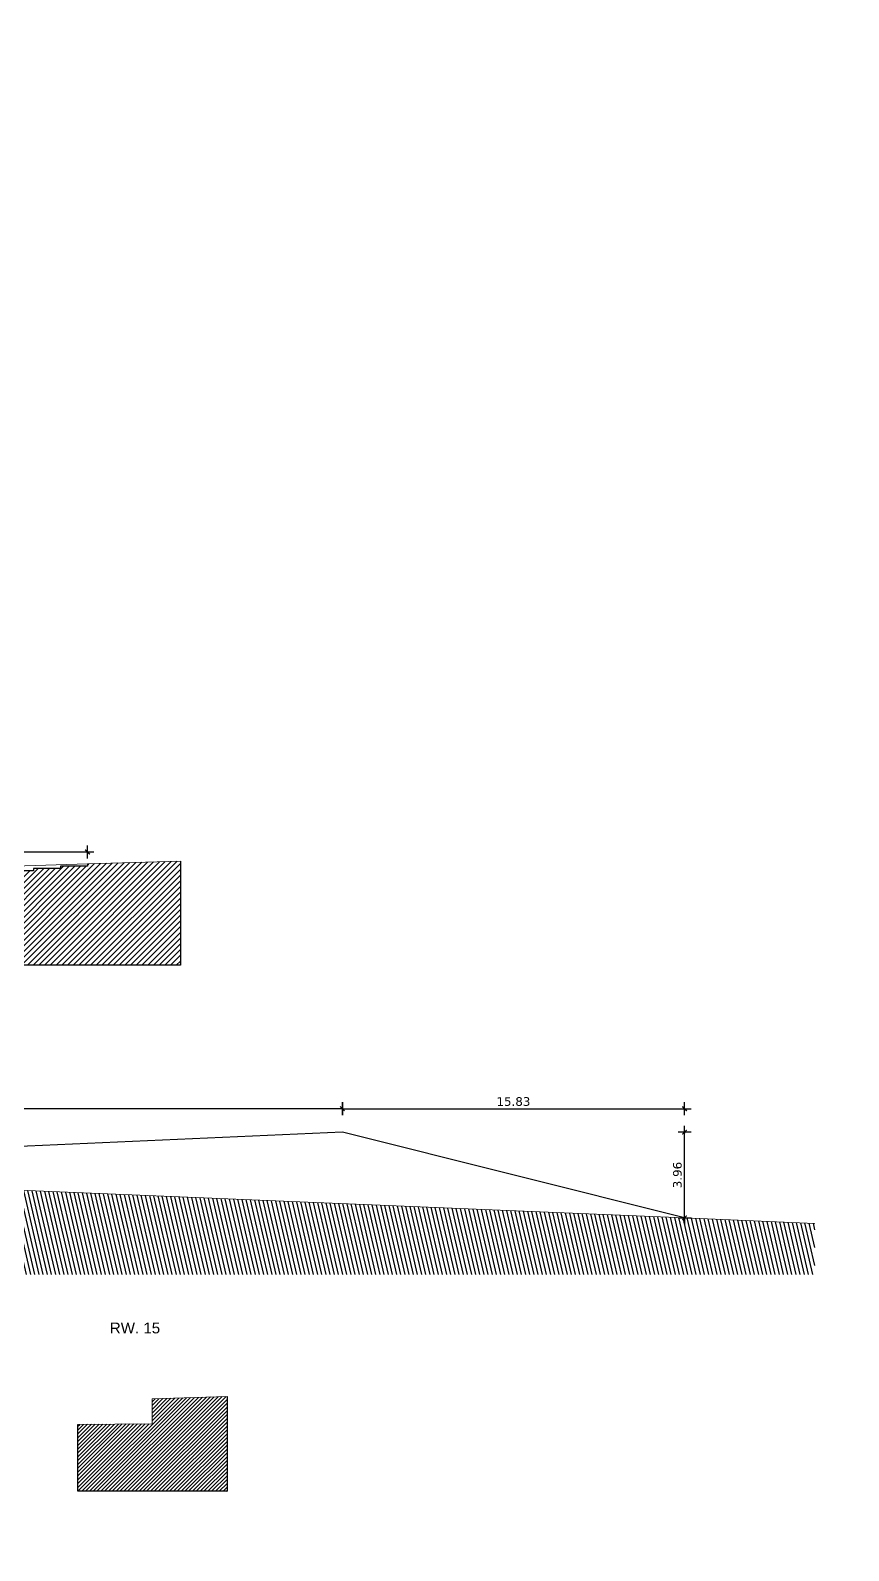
# Model space of a CAD drawing. Header units: metres. Extents: x -686 to 1359326, y 0 to 5497342.
# Drawn here: x 681033.4 to 681071.2, y 2748588.6 to 2748659 of the extents above; entities that cross this region are included whole.
import ezdxf
from ezdxf import colors
from ezdxf.entities.mleader import LeaderData, LeaderLine
from ezdxf.math import Vec2, Vec3

# ---------------------------------------------------------------- set-up
doc = ezdxf.new("R2010")
doc.units = ezdxf.units.M
doc.header["$LTSCALE"] = 5
for name, color, linetype in [('00_XREF_MON_HSC_PAVEMENT', 7, 'Continuous'), ('00_XREF_MON_SHRUBS', 7, 'Continuous'), ('XREF_MON_BUILDINGS$0$01-TX-Length Dimensions', 251, 'Continuous'), ('XREF_MON_BUILDINGS$0$02-L-Profiles', 8, 'Continuous'), ('XREF_MON_BUILDINGS$0$A_TEXT_EDIT', 7, 'Continuous'), ('XREF_MON_BUILDINGS$0$COTAUX', 7, 'Continuous')]:
    doc.layers.add(name, color=color, linetype=linetype)
doc.layers.add('XREF_MON_BUILDINGS$0$00_AUX', color=3, linetype='Continuous', plot=False)
doc.layers.add('XREF_MON_BUILDINGS$0$02-L-Structures', color=4, linetype='Continuous', lineweight=15)
doc.layers.add('XREF_MON_SFT_SHRUBS$0$00-Signage', color=7, linetype='Continuous', lineweight=0)
doc.styles.add('XREF_MON_BUILDINGS$0$Arial_4', font='arial.ttf', dxfattribs={"height": 1.8})
doc.styles.add('XREF_MON_BUILDINGS$0$E200', font='verdana.ttf', dxfattribs={"height": 0.4})
doc.styles.add('XREF_MON_SFT_SHRUBS$0$TER-200', font='ARIALN.TTF', dxfattribs={"height": 1})
doc.dimstyles.new('XREF_MON_BUILDINGS$0$E200', dxfattribs={"dimscale": 0.03, "dimtxt": 12, "dimasz": 1, "dimexe": 0.1, "dimexo": 1, "dimgap": 4, "dimtad": 1, "dimzin": 0, "dimdsep": 46, "dimtxsty": 'XREF_MON_BUILDINGS$0$E200', "dimblk1": 'XREF_MON_BUILDINGS$0$LINCOT200', "dimblk2": 'XREF_MON_BUILDINGS$0$LINCOT200', "dimsah": 1, "dimcen": 0.1, "dimdle": 0.1, "dimse1": 1, "dimse2": 1, "dimclrt": 256, "dimadec": 0, "dimazin": 0, "dimtfac": 0.015385, "dimtofl": 0, "dimtmove": 0, "dimatfit": 3, "dimldrblk": 'XREF_MON_BUILDINGS$0$LINCOT200', "dimfxl": 1, "dimtolj": 1, "dimtzin": 0, "dimarcsym": 0})

# ---------------------------------------------------------------- blocks, each defined once
blk = doc.blocks.new('XREF_MON_BUILDINGS$0$LINCOT200')
for p, q in [((0, -10), (0, 10)), ((0, 0), (10, 0))]:
    blk.add_line(p, q)
at = {"const_width": 1.88}
blk.add_lwpolyline([(3.5, -3.5), (-3.5, 3.5)], dxfattribs=at)
at = {"layer": 'XREF_MON_BUILDINGS$0$COTAUX'}
blk.add_line((0, 0), (-1.2, 0), dxfattribs=at)
blk = doc.blocks.new('*D352')
at = {"layer": 'DEFPOINTS', "color": 0, "transparency": 16777216}
for p in [(681035.993, 2748620.961), (681012.798, 2748619.678), (681035.993, 2748619.678)]:
    blk.add_point(p, dxfattribs=at)
at = {"layer": 'XREF_MON_BUILDINGS$0$01-TX-Length Dimensions', "color": 0, "lineweight": -2, "transparency": 16777216}
blk.add_line((681012.829, 2748620.961), (681035.964, 2748620.961), dxfattribs=at)
at = {"layer": 'XREF_MON_BUILDINGS$0$01-TX-Length Dimensions', "color": 0, "lineweight": -2, "transparency": 16777216, "xscale": 0.03, "yscale": 0.03, "zscale": 0.03}
for p, rotation in [((681012.799, 2748620.961), 179.9999999821152), ((681035.994, 2748620.961), 359.9999999821152)]:
    blk.add_blockref('XREF_MON_BUILDINGS$0$LINCOT200', p, dxfattribs=dict(at, rotation=rotation))
at = {"layer": 'XREF_MON_BUILDINGS$0$01-TX-Length Dimensions', "transparency": 16777216, "insert": (681024.397, 2748621.289), "char_height": 0.4, "attachment_point": 5, "rotation": 360, "style": 'XREF_MON_BUILDINGS$0$E200'}
blk.add_mtext('\\A1;23.19', dxfattribs=at)
blk = doc.blocks.new('*D332')
at = {"layer": 'DEFPOINTS', "color": 0, "transparency": 16777216}
for p in [(681063.625, 2748607.992), (681063.625, 2748607.992), (681063.625, 2748604.032)]:
    blk.add_point(p, dxfattribs=at)
at = {"layer": 'XREF_MON_BUILDINGS$0$01-TX-Length Dimensions', "color": 0, "lineweight": -2, "transparency": 16777216}
blk.add_line((681063.625, 2748604.062), (681063.625, 2748607.962), dxfattribs=at)
at = {"layer": 'XREF_MON_BUILDINGS$0$01-TX-Length Dimensions', "color": 0, "lineweight": -2, "transparency": 16777216, "xscale": 0.03, "yscale": 0.03, "zscale": 0.03}
for p, rotation in [((681063.625, 2748607.992), 90.00000000252898), ((681063.625, 2748604.032), 270.000000002529)]:
    blk.add_blockref('XREF_MON_BUILDINGS$0$LINCOT200', p, dxfattribs=dict(at, rotation=rotation))
at = {"layer": 'XREF_MON_BUILDINGS$0$01-TX-Length Dimensions', "transparency": 16777216, "insert": (681063.296, 2748606.012), "char_height": 0.4, "attachment_point": 5, "rotation": 90, "style": 'XREF_MON_BUILDINGS$0$E200'}
blk.add_mtext('\\A1;3.96', dxfattribs=at)
blk = doc.blocks.new('*D333')
at = {"layer": 'DEFPOINTS', "color": 0, "transparency": 16777216}
for p in [(681063.625, 2748609.081), (681047.79, 2748607.992), (681063.625, 2748607.992)]:
    blk.add_point(p, dxfattribs=at)
at = {"layer": 'XREF_MON_BUILDINGS$0$01-TX-Length Dimensions', "color": 0, "lineweight": -2, "transparency": 16777216}
blk.add_line((681047.82, 2748609.081), (681063.595, 2748609.081), dxfattribs=at)
at = {"layer": 'XREF_MON_BUILDINGS$0$01-TX-Length Dimensions', "color": 0, "lineweight": -2, "transparency": 16777216, "xscale": 0.03, "yscale": 0.03, "zscale": 0.03}
for p, rotation in [((681047.79, 2748609.081), 180.0001087866005), ((681063.625, 2748609.081), 0.000108786600554856)]:
    blk.add_blockref('XREF_MON_BUILDINGS$0$LINCOT200', p, dxfattribs=dict(at, rotation=rotation))
at = {"layer": 'XREF_MON_BUILDINGS$0$01-TX-Length Dimensions', "transparency": 16777216, "insert": (681055.707, 2748609.41), "char_height": 0.4, "attachment_point": 5, "rotation": 0.00011, "style": 'XREF_MON_BUILDINGS$0$E200'}
blk.add_mtext('\\A1;15.83', dxfattribs=at)
blk = doc.blocks.new('*D334')
at = {"layer": 'DEFPOINTS', "color": 0, "transparency": 16777216}
for p in [(681009.099, 2748609.081), (681009.099, 2748607.992), (681047.79, 2748607.992)]:
    blk.add_point(p, dxfattribs=at)
at = {"layer": 'XREF_MON_BUILDINGS$0$01-TX-Length Dimensions', "color": 0, "lineweight": -2, "transparency": 16777216}
blk.add_line((681047.76, 2748609.081), (681009.129, 2748609.081), dxfattribs=at)
at = {"layer": 'XREF_MON_BUILDINGS$0$01-TX-Length Dimensions', "color": 0, "lineweight": -2, "transparency": 16777216, "xscale": 0.03, "yscale": 0.03, "zscale": 0.03}
for p, rotation in [((681009.099, 2748609.081), 180.0000000052873), ((681047.79, 2748609.081), 5.287303213590047e-09)]:
    blk.add_blockref('XREF_MON_BUILDINGS$0$LINCOT200', p, dxfattribs=dict(at, rotation=rotation))
at = {"layer": 'XREF_MON_BUILDINGS$0$01-TX-Length Dimensions', "transparency": 16777216, "insert": (681028.444, 2748609.41), "char_height": 0.4, "attachment_point": 5, "rotation": 0, "style": 'XREF_MON_BUILDINGS$0$E200'}
blk.add_mtext('\\A1;38.69', dxfattribs=at)
blk = doc.blocks.new('XREF_MON_BUILDINGS')
at = {"layer": 'XREF_MON_BUILDINGS$0$02-L-Profiles'}
h = blk.add_hatch(dxfattribs=at)
h.set_pattern_fill('ANSI31', color=256, scale=1.5)
h.set_pattern_definition([(45, (680957.63948, 2748615.72144), (-0.13258252, 0.13258252), [])])
h.paths.add_polyline_path([(681040.299, 2748620.535), (681035.993, 2748620.415), (681035.993, 2748620.303), (681034.747, 2748620.303), (681034.747, 2748620.192), (681033.502, 2748620.192), (681033.502, 2748620.081), (681032.256, 2748620.081), (681032.256, 2748619.97), (681031.011, 2748619.97), (681031.011, 2748619.858), (681029.765, 2748619.858), (681029.765, 2748619.747), (681028.519, 2748619.747), (681028.519, 2748619.636), (681027.274, 2748619.636), (681027.274, 2748619.524), (681026.028, 2748619.524), (681026.028, 2748619.413), (681024.782, 2748619.413), (681024.782, 2748619.302), (681023.537, 2748619.302), (681023.537, 2748619.191), (681022.291, 2748619.191), (681022.291, 2748619.079), (681021.045, 2748619.079), (681021.045, 2748618.968), (681019.8, 2748618.968), (681019.8, 2748618.857), (681018.554, 2748618.857), (681018.554, 2748618.746), (681017.308, 2748618.746), (681017.308, 2748618.634), (681016.063, 2748618.634), (681016.063, 2748618.523), (681014.817, 2748618.523), (681014.817, 2748618.412), (681013.571, 2748618.412), (681013.571, 2748618.3), (681012.326, 2748618.3), (681012.326, 2748618.189), (681011.199, 2748618.189), (681011.08, 2748618.078), (681004.667, 2748618.13), (681004.667, 2748615.721), (681040.299, 2748615.721)])
h = blk.add_hatch(dxfattribs=at)
h.set_pattern_fill('ANSI31', color=256, scale=1.5, angle=26.19585)
h.set_pattern_definition([(103.0981, (680988.99922, 2748594.36275), (-0.1826219, -0.04249102), [])])
h.paths.add_polyline_path([(681069.657, 2748603.775), (681063.625, 2748604.032), (681009.099, 2748606.293), (681001.062, 2748605.971), (681001.062, 2748601.414), (681069.657, 2748601.414)])
h = blk.add_hatch(dxfattribs=at)
h.set_pattern_fill('ANSI31', color=256)
h.set_pattern_definition([(45, (681011.05724, 2748591.45939), (-0.08838835, 0.08838835), [])])
h.paths.add_polyline_path([(681042.452, 2748595.769), (681038.981, 2748595.652), (681038.981, 2748594.504), (681035.552, 2748594.473), (681035.552, 2748591.38), (681042.452, 2748591.38)])
at = {"layer": 'XREF_MON_BUILDINGS$0$00_AUX'}
for points in [[(681040.299, 2748620.535), (681040.299, 2748615.721), (681004.667, 2748615.721), (681004.667, 2748618.13)], [(681035.993, 2748620.415), (681035.993, 2748620.303), (681034.747, 2748620.303), (681034.747, 2748620.192), (681033.502, 2748620.192), (681033.502, 2748620.081), (681032.256, 2748620.081)], [(681042.452, 2748595.769), (681042.452, 2748591.38), (681035.552, 2748591.38), (681035.552, 2748594.473)]]:
    blk.add_lwpolyline(points, dxfattribs=at)
at = {"layer": 'XREF_MON_BUILDINGS$0$02-L-Profiles'}
for p, q in [((681047.79, 2748607.992), (681009.099, 2748606.293)), ((681063.625, 2748604.032), (681047.79, 2748607.992))]:
    blk.add_line(p, q, dxfattribs=at)
at = {"layer": 'XREF_MON_BUILDINGS$0$02-L-Structures'}
for points in [[(681040.299, 2748620.535), (681035.993, 2748620.415), (681012.798, 2748619.678), (681011.08, 2748618.078), (681004.667, 2748618.13)], [(681001.062, 2748605.971), (681009.099, 2748606.293), (681063.625, 2748604.032), (681069.657, 2748603.775)], [(681042.452, 2748595.769), (681038.981, 2748595.652), (681038.981, 2748594.504), (681035.552, 2748594.473)]]:
    blk.add_lwpolyline(points, dxfattribs=at)
at = {"layer": 'XREF_MON_BUILDINGS$0$A_TEXT_EDIT', "color": 22, "lineweight": 211, "insert": (681037.029, 2748599.184), "char_height": 0.5, "attachment_point": 1, "rotation": 0.00007, "line_spacing_factor": 0.938532, "style": 'XREF_MON_BUILDINGS$0$Arial_4'}
blk.add_mtext_dynamic_manual_height_columns('RW. 15', width=4.64077, gutter_width=0.02, heights=[0], dxfattribs=at)
at = {"layer": 'XREF_MON_BUILDINGS$0$01-TX-Length Dimensions'}
dim = blk.add_linear_dim(base=(681035.9932, 2748620.9614), p1=(681012.7983, 2748619.6783), p2=(681035.9932, 2748619.6783), angle=360, dimstyle='XREF_MON_BUILDINGS$0$E200', dxfattribs=at)
dim.commit()
dim.dimension.update_dxf_attribs({"geometry": '*D352', "text_midpoint": (681024.3957, 2748620.9614), "dimtype": 129})
for p1, p2, distance, picture, middle in [((681047.79, 2748607.992), (681009.099, 2748607.992), -1.088, '*D334', (681028.444, 2748609.41)), ((681047.7901, 2748607.9924), (681063.6248, 2748607.9924), 1.0883, '*D333', (681055.7074, 2748609.4099)), ((681063.625, 2748604.032), (681063.625, 2748607.992), 0, '*D332', (681063.297, 2748606.012))]:
    dim = blk.add_aligned_dim(p1=p1, p2=p2, distance=distance, dimstyle='XREF_MON_BUILDINGS$0$E200', dxfattribs=at)
    dim.commit()
    dim.dimension.update_dxf_attribs({"geometry": picture, "text_midpoint": middle})
blk = doc.blocks.new('XREF_MON_SFT_SHRUBS')
at = {"layer": 'XREF_MON_SFT_SHRUBS$0$00-Signage'}
ml = blk.add_multileader_mtext('Standard', dxfattribs=at)
ml.set_content('56-STI', color=256, style='XREF_MON_SFT_SHRUBS$0$TER-200')
ml.set_leader_properties(color=256)
ml.build(insert=Vec2(0, 0))
ml.multileader.update_dxf_attribs({"text_left_attachment_type": 2, "dogleg_length": 0.15, "arrow_head_size": 0.05})
ctx = ml.context
ctx.base_point, ctx.char_height, ctx.arrow_head_size, ctx.landing_gap_size, ctx.plane_origin, ctx.plane_x_axis, ctx.plane_y_axis = Vec3(1359324.784, 5497340.858), 0.5, 0.05, 0.09, Vec3(1359310.258, 5497335.53), Vec3(0.901863, 0.432023), Vec3(-0.432023, 0.901863)
ctx.left_attachment = 2
notes = []
notes.append((ctx, [(0, (0, 0, 0), (0, 0), (1, 0), 1, [])]))
ctx.mtext.insert, ctx.mtext.text_direction, ctx.mtext.rotation, ctx.mtext.width, ctx.mtext.defined_height, ctx.mtext.flow_direction = Vec3(1359324.754, 5497341.13), Vec3(0.901863, 0.432023), 0.446734, 0.55359, 0.155, 5
for ctx, leaders in notes:
    for number, flags, end, landing, length, lines in leaders:
        leader = LeaderData()
        leader.index, (leader.has_last_leader_line, leader.has_dogleg_vector, leader.attachment_direction) = number, flags
        leader.last_leader_point, leader.dogleg_vector, leader.dogleg_length = Vec3(end), Vec3(landing), length
        for number, points, colour, breaks in lines:
            line = LeaderLine()
            line.index, line.vertices, line.color, line.breaks = number, Vec3.list(points), colors.encode_raw_color(colour), breaks
            leader.lines.append(line)
        ctx.leaders.append(leader)

msp = doc.modelspace()

# ---------------------------------------------------------------- block references
at = {"layer": '00_XREF_MON_HSC_PAVEMENT'}
msp.add_blockref('XREF_MON_BUILDINGS', (0, 0), dxfattribs=at)

# ---------------------------------------------------------------- next in the draw order: block references
at = {"layer": '00_XREF_MON_SHRUBS'}
msp.add_blockref('XREF_MON_SFT_SHRUBS', (0, 0), dxfattribs=at)

doc.saveas('drawing.dxf')
